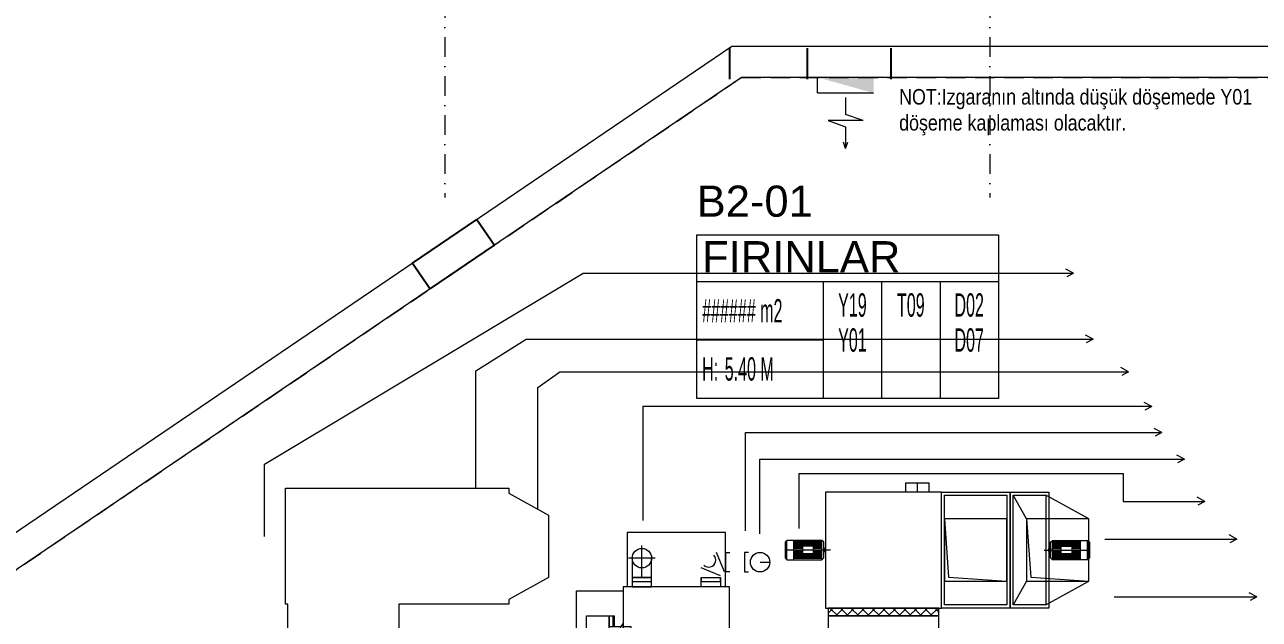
# Model space of a CAD drawing. Header units: metres. Extents: x -13621 to 152406, y -16073 to 22221.
# Drawn here: x 1061 to 2646, y 8088 to 8852 of the extents above; entities that cross this region are included whole.
import ezdxf
from ezdxf.enums import TextEntityAlignment as Align

# ---------------------------------------------------------------- set-up
doc = ezdxf.new("R2010")
doc.units = ezdxf.units.M
doc.header["$LTSCALE"] = 100
doc.header["$MEASUREMENT"] = 0
for name, pattern in [('DASHDOT2', [0.5, 0.25, -0.125, 0, -0.125]), ('DOT2', [0.125, 0, -0.125]), ('HIDDEN', [0.375, 0.25, -0.125]), ('MITTE0050', [25.4, 15.875, -3.175, 3.175, -3.175])]:
    doc.linetypes.add(name, pattern=pattern)
doc.layers.get('0').update_dxf_attribs({"color": 9, "lineweight": 9})
for name, color, linetype, lineweight in [('01', 9, 'Continuous', 9), ('06D', 9, 'Continuous', 9), ('20', 9, 'DOT2', 9), ('21', 9, 'Continuous', 9), ('21_mahal200', 9, 'Continuous', 9), ('24', 9, 'DASHDOT2', 9), ('32-ekipman', 9, 'Continuous', 9)]:
    doc.layers.add(name, color=color, linetype=linetype, lineweight=lineweight)
doc.styles.add('Arial', font='arial.ttf', dxfattribs={"height": 2.5})
doc.styles.add('MuuM_TEXT-STANDART', font='ARIALN.TTF')

# ---------------------------------------------------------------- blocks, each defined once
blk = doc.blocks.new('p-akslar_yeni')
at = {"layer": '24'}
for points in [[(8015, 2315.1), (8015, 55)], [(8715, 2315.1), (8715, 55)]]:
    blk.add_lwpolyline(points, dxfattribs=at)
blk = doc.blocks.new('2.bod.sitatik')
at = {"layer": '01', "linetype": 'Continuous', "lineweight": -3}
for p, q in [((1965.6, 192), (1965.6, 152)), ((2065.6, 192), (2065.6, 152)), ((2173.2, 192), (2173.2, 152)), ((1558.7, -84.2), (1641.4, -28)), ((1641.4, -28), (1663.9, -61.1)), ((1581.2, -117.3), (1663.9, -61.1)), ((1558.7, -84.2), (1581.2, -117.3))]:
    blk.add_line(p, q, dxfattribs=at)
at = {"layer": '01'}
for points in [[(6612.7, -2131.8), (4752.4, -1474.9), (3694.6, -1194.2), (2863.6, 154.4), (1981.2, 154.4), (1695, -40), (1695, -40), (60, -1150.3), (40, -1163.9), (40, -1188.2), (40, -1370), (40, -1370), (40, -1430), (40, -1430), (40, -1850)], [(0, -2945), (0, -1142.7), (1968.9, 194.4), (2885.9, 194.4), (3720.3, -1159.7), (4764.2, -1436.6), (6627.6, -2094.7)]]:
    blk.add_lwpolyline(points, dxfattribs=at)
blk = doc.blocks.new('FDG')
h = blk.add_hatch()
h.set_pattern_fill('ANSI37', color=256, scale=3, angle=180, style=0)
h.set_pattern_definition([(225, (179129.465, -8873.869), (6.73519, -6.73519), []), (315, (179129.465, -8873.869), (6.73519, 6.73519), [])])
h.paths.add_polyline_path([(178485.5, -9290.3), (178355.5, -9290.3), (178355.5, -9300.3), (178485.5, -9300.3)])
for p, q in [((178483.7, -9107.3), (178357.2, -9107.3)), ((178357.2, -9107.3), (178357.2, -9177.3)), ((178483.7, -9177.3), (178483.7, -9107.3)), ((178376.2, -9165.3), (178376.2, -9124)), ((178482.4, -9157.9), (178472, -9132.9)), ((178484, -9157.9), (178484, -9132.9)), ((178484, -9132.9), (178489, -9132.9)), ((178513, -9132.9), (178508, -9132.9)), ((178508, -9132.9), (178508, -9157.9)), ((178393.3, -9140.3), (178359.1, -9140.3)), ((178528, -9145.4), (178540.5, -9145.4)), ((178477.2, -9163), (178452.2, -9152.7)), ((178489, -9157.9), (178484, -9157.9)), ((178508, -9157.9), (178513, -9157.9)), ((178352.2, -9177.3), (178352.2, -9290.3)), ((178488.7, -9177.3), (178352.2, -9177.3)), ((178452.2, -9165.3), (178452.2, -9170.3)), ((178452.2, -9170.3), (178477.2, -9170.3)), ((178477.2, -9170.3), (178477.2, -9165.3)), ((178488.7, -9290.3), (178488.7, -9177.3)), ((178292.2, -9285.3), (178292.2, -9182.3)), ((178292.2, -9182.3), (178352.2, -9182.3)), ((178305.2, -9214.6), (178341.2, -9214.6)), ((178305.2, -9242.9), (178305.2, -9214.6)), ((178333.7, -9214.6), (178333.7, -9242.9)), ((178333.7, -9225.8), (178333.7, -9233.8)), ((178333.7, -9228.3), (178349.3, -9228.3)), ((178334.6, -9228.3), (178334.6, -9214.6)), ((178339.2, -9228.3), (178339.2, -9214.6)), ((178341.2, -9228.3), (178341.2, -9214.6)), ((178352.2, -9223.8), (178349.3, -9228.3)), ((178349.3, -9239.3), (178349.3, -9228.3)), ((178352.2, -9243.8), (178352.2, -9223.8)), ((178352.2, -9228.3), (178362.5, -9228.3)), ((178362.5, -9239.3), (178362.5, -9228.3)), ((178341.2, -9242.9), (178305.2, -9242.9)), ((178367.5, -9233.8), (178328.7, -9233.8)), ((178333.7, -9239.3), (178349.3, -9239.3)), ((178334.6, -9242.9), (178334.6, -9239.3)), ((178339.2, -9242.9), (178339.2, -9239.3)), ((178341.2, -9242.9), (178341.2, -9239.3)), ((178352.2, -9243.8), (178349.3, -9239.3)), ((178352.2, -9239.3), (178362.5, -9239.3)), ((178525.7, -9283.4), (178525.7, -9249.1)), ((178500.7, -9266.3), (178542, -9266.3)), ((178352.2, -9285.3), (178292.2, -9285.3)), ((178352.2, -9290.3), (178488.7, -9290.3)), ((178355.5, -9300.3), (178355.5, -9326.9)), ((178485.5, -9300.3), (178485.5, -9326.9))]:
    blk.add_line(p, q)
for points in [[(178363.7, -9140.3), (178363.7, -9165.3), (178388.7, -9165.3), (178388.7, -9140.3)], [(178363.7, -9165.3), (178363.7, -9170.3), (178388.7, -9170.3), (178388.7, -9165.3)], [(178500.7, -9253.8), (178495.7, -9253.8), (178495.7, -9278.8), (178500.7, -9278.8)], [(178525.7, -9253.8), (178500.7, -9253.8), (178500.7, -9278.8), (178525.7, -9278.8)]]:
    blk.add_lwpolyline(points)
for points in [[(178388.7, -9177.3), (178388.7, -9165.3), (178363.7, -9165.3), (178363.7, -9177.3)], [(178477.2, -9165.3), (178477.2, -9177.3), (178452.2, -9177.3), (178452.2, -9165.3)], [(178488.7, -9278.8), (178500.7, -9278.8), (178500.7, -9253.8), (178488.7, -9253.8)], [(178485.5, -9290.3), (178355.5, -9290.3), (178355.5, -9300.3), (178485.5, -9300.3)]]:
    blk.add_lwpolyline(points, close=True)
for centre in [(178376.2, -9140.3), (178528, -9145.4), (178525.7, -9266.3)]:
    blk.add_circle(centre, 12.5)
blk.add_arc((178462.1, -9142.8), 9, 225, 45)
blk = doc.blocks.new('p-bnk')
h = blk.add_hatch()
h.set_pattern_fill('ANSI37', color=256, scale=3, angle=-180, style=0)
h.set_pattern_definition([(225, (783.508, 267.3965), (6.73519, -6.73519), []), (315, (783.508, 267.3965), (6.73519, 6.73519), [])])
h.paths.add_polyline_path([(145.75, -159), (145.75, -149), (3.25, -149), (3.25, -159)])
for p, q in [((103, 0), (103, 12)), ((103, 12), (133, 12)), ((133, 0), (133, 12)), ((237, 0), (287, 0)), ((287, 0), (287, -6.22)), ((241, -145), (241, -4)), ((241, -4), (283, -4)), ((-49.5, -87), (-49.5, -62)), ((-40.5, -87), (-40.5, -62)), ((-4.5, -87), (-4.5, -62)), ((291.5, -87), (291.5, -62)), ((327.5, -87), (327.5, -62)), ((336.5, -87), (336.5, -62)), ((-4.5, -63.5), (-40.5, -63.5)), ((-4.5, -65), (-40.5, -65)), ((-4.5, -66.5), (-40.5, -66.5)), ((-4.5, -68), (-40.5, -68)), ((-4.5, -69.5), (-40.5, -69.5)), ((-29.5, -71), (-40.5, -71)), ((-29.5, -72.5), (-40.5, -72.5)), ((-29.5, -76.5), (-40.5, -76.5)), ((-29.5, -78), (-40.5, -78)), ((-4.5, -71), (-15.5, -71)), ((-4.5, -72.5), (-15.5, -72.5)), ((-4.5, -76.5), (-15.5, -76.5)), ((-4.5, -78), (-15.5, -78)), ((291.5, -63.5), (327.5, -63.5)), ((291.5, -65), (327.5, -65)), ((291.5, -66.5), (327.5, -66.5)), ((291.5, -68), (327.5, -68)), ((291.5, -69.5), (327.5, -69.5)), ((291.5, -71), (302.5, -71)), ((291.5, -72.5), (302.5, -72.5)), ((291.5, -76.5), (302.5, -76.5)), ((291.5, -78), (302.5, -78)), ((316.5, -71), (327.5, -71)), ((316.5, -72.5), (327.5, -72.5)), ((316.5, -76.5), (327.5, -76.5)), ((316.5, -78), (327.5, -78)), ((-4.5, -79.5), (-40.5, -79.5)), ((-4.5, -81), (-40.5, -81)), ((-4.5, -82.5), (-40.5, -82.5)), ((-4.5, -84), (-40.5, -84)), ((-4.5, -85.5), (-40.5, -85.5)), ((291.5, -79.5), (327.5, -79.5)), ((291.5, -81), (327.5, -81)), ((291.5, -82.5), (327.5, -82.5)), ((291.5, -84), (327.5, -84)), ((291.5, -85.5), (327.5, -85.5)), ((287, -149), (237, -149)), ((283, -145), (241, -145)), ((287, -142.78), (287, -149))]:
    blk.add_line(p, q)
at = {"linetype": 'MITTE0050'}
for p, q in [((118, 0), (118, 12)), ((6.34, -74.5), (-52, -74.5)), ((280.66, -74.5), (339, -74.5))]:
    blk.add_line(p, q, dxfattribs=at)
for points in [[(0, -149), (149, -149), (149, 0), (0, 0)], [(237, -149), (149, -149), (149, 0), (237, 0)], [(287, -149), (237, -149), (237, 0), (287, 0)], [(233, -145), (153, -145), (153, -4), (233, -4)], [(283, -145), (241, -145), (241, -4), (283, -4)], [(233, -34.5), (153, -34.5), (153, -114.5), (233, -114.5)], [(338, -34.5), (258, -34.5), (258, -114.5), (338, -114.5)], [(-15.5, -69.5), (-29.5, -69.5), (-29.5, -79.5), (-15.5, -79.5)], [(0, -72.5), (-2, -72.5), (-2, -76.5), (0, -76.5)], [(287, -72.5), (289, -72.5), (289, -76.5), (287, -76.5)], [(302.5, -69.5), (316.5, -69.5), (316.5, -79.5), (302.5, -79.5)], [(145.75, -149), (3.25, -149), (3.25, -159), (145.75, -159)]]:
    blk.add_lwpolyline(points, close=True)
for points in [[(258, -34.5), (241, -4)], [(338, -34.5), (283, -4)], [(153, -34.5), (157.9, -109.22), (233, -114.5)], [(258, -34.5), (263.51, -109.22), (338, -114.5)], [(-40.5, -87), (-4.5, -87), (-2, -84.5), (-2, -64.5), (-4.5, -62), (-49.5, -62), (-52, -64.5), (-52, -84.5), (-49.5, -87), (-40.5, -87)], [(327.5, -87), (291.5, -87), (289, -84.5), (289, -64.5), (291.5, -62), (336.5, -62), (339, -64.5), (339, -84.5), (336.5, -87), (327.5, -87)], [(258, -114.5), (241, -145)], [(283, -145), (338, -114.5)]]:
    blk.add_lwpolyline(points)
at = {"lineweight": 0}
blk.add_lwpolyline([(3.25, -159), (3.25, -276.5), (145.75, -276.5), (145.75, -159)], close=True, dxfattribs=at)
blk = doc.blocks.new('YD-72-20')
at = {"linetype": 'Continuous'}
for p, q in [((0, 0.714), (-0.028, 0.634)), ((0, 0.714), (0.028, 0.634)), ((0, 0.434), (0, 0.714)), ((-0.225, 0.355), (0.225, 0.355)), ((-0.225, 0.355), (0, 0.276)), ((0.225, 0.355), (0, 0.434)), ((0, 0.058), (0, 0.276)), ((0.36, 0), (-0.36, 0)), ((0.36, 0), (0.36, -0.2))]:
    blk.add_line(p, q, dxfattribs=at)
blk.add_solid([(0.36, -0.2), (-0.36, 0), (-0.36, -0.2)])
blk = doc.blocks.new('A$C29B32992')
at = {"xscale": 100, "yscale": 100, "zscale": 100, "rotation": 180}
blk.add_blockref('YD-72-20', (2114.8, -2125.7), dxfattribs=at)
blk = doc.blocks.new('0_roomno2')
blk.add_lwpolyline([(19.375, -10.5), (0, -10.5), (0, 0), (19.375, 0)], close=True)
for points in [[(0, -3), (19.375, -3)], [(8.125, -3), (8.125, -10.5)], [(11.875, -3), (11.875, -10.5)], [(15.625, -3), (15.625, -10.5)], [(0, -6.75), (8.125, -6.75)]]:
    blk.add_lwpolyline(points)
at = {"style": 'MuuM_TEXT-STANDART', "width": 0.6}
blk.add_text('H:', height=1.5, dxfattribs=at).set_placement((0.35, -8.608), align=Align.MIDDLE_LEFT)
at = {"style": 'Arial'}
blk.add_attdef('ODANO', (0, 1.17), '', height=2, dxfattribs=at)
blk.add_attdef('MEKANADI', text='', height=2, dxfattribs=at).set_placement((0.35, -3), align=Align.BOTTOM_LEFT)
at = {"style": 'MuuM_TEXT-STANDART', "width": 0.6}
for tag, p in [('YER01', (10, -4.5)), ('TAVAN01', (13.75, -4.5)), ('DUVAR01', (17.5, -4.5)), ('YER02', (10, -6.75)), ('TAVAN02', (13.75, -6.75)), ('DUVAR02', (17.5, -6.75)), ('YER03', (10, -9)), ('TAVAN03', (13.75, -9)), ('DUVAR03', (17.5, -9))]:
    blk.add_attdef(tag, text='', height=1.5, dxfattribs=at).set_placement(p, align=Align.MIDDLE_CENTER)
for tag, p in [('M2', (0.35, -4.875)), ('TEMIZTAVANYUKSEKLIGI', (1.8, -8.608))]:
    blk.add_attdef(tag, text='', height=1.5, dxfattribs=at).set_placement(p, align=Align.MIDDLE_LEFT)
blk = doc.blocks.new('2.bod.Mimari')
at = {"layer": '06D'}
for p, q in [((1639.84, -373.5), (1639.84, -222.49)), ((2448.04, -438.77), (2617.36, -438.77)), ((2459.76, -513.13), (2643.14, -513.13))]:
    blk.add_line(p, q, dxfattribs=at)
for points in [[(2407.63, -97.22), (2397.76, -91.8)], [(1368.38, -435.5), (1368.38, -342.58), (1777.73, -97.21), (2407.11, -97.21)], [(2407.63, -97.22), (2398.87, -101.9)], [(1639.84, -222.49), (1704.74, -182.03), (2432.67, -182.03)], [(2432.67, -182.03), (2422.81, -176.61)], [(2432.67, -182.03), (2423.91, -186.71)], [(2478.24, -223.77), (2468.38, -218.35)], [(1719.45, -400.27), (1719.45, -243.98), (1748.05, -223.77), (2478.24, -223.77)], [(2478.24, -223.77), (2469.48, -228.45)], [(2508.18, -268.6), (1854.28, -268.6), (1854.28, -414.89)], [(2508.18, -268.6), (2498.32, -263.17)], [(2508.18, -268.6), (2499.42, -273.28)], [(2521.19, -302.08), (2511.33, -296.65)], [(1986.45, -428.19), (1986.33, -302.08), (2521.19, -302.08)], [(2521.19, -302.08), (2512.43, -306.76)], [(2550.07, -336.29), (2540.21, -330.87)], [(2004.6, -432.08), (2004.6, -336.29), (2550.07, -336.29)], [(2550.07, -336.29), (2541.31, -340.97)], [(2055.21, -425.07), (2055.21, -354.62), (2471.39, -354.62), (2471.39, -390.57), (2576.12, -390.57)], [(2576.12, -390.57), (2566.26, -385.15)], [(2576.12, -390.57), (2567.36, -395.25)], [(2617.36, -438.77), (2607.5, -433.35)], [(2617.36, -438.77), (2608.6, -443.45)], [(2643.14, -513.13), (2633.28, -507.71)], [(2643.14, -513.13), (2634.38, -517.81)]]:
    blk.add_lwpolyline(points, dxfattribs=at)
blk.add_lwpolyline([(1398.63, -575), (1398.63, -522.5), (1395.38, -522.5), (1395.38, -373.5), (1682.38, -373.5), (1682.38, -379.72), (1733.38, -408), (1733.38, -488), (1682.38, -516.28), (1682.38, -522.5), (1541.13, -522.5), (1541.13, -575)], close=True, dxfattribs=at)
at = {"layer": '20', "color": 251, "linetype": 'HIDDEN'}
blk.add_lwpolyline([(1981.24, 154.38), (2863.59, 154.38), (3303.26, -559.16), (2877.58, -821.46), (2735, -821.46), (2735, -1440), (2735, -1440), (2340, -1440), (2340, -1360), (2260, -1360), (2260, -1440), (1640, -1440), (1640, -1360), (1560, -1360), (1560, -1440), (940, -1440), (940, -1360), (860, -1360), (860, -1440), (440, -1440), (440, -892.23)], close=True, dxfattribs=at)
at = {"layer": '06D'}
for name, p in [('p-bnk', (2089.09, -378.5)), ('FDG', (-176522.94, 8676.93))]:
    blk.add_blockref(name, p, dxfattribs=at)
at = {"layer": '21_mahal200'}
ref = blk.add_blockref('0_roomno2', (1923.67, -48.02), dxfattribs=dict(at, xscale=20, yscale=20, zscale=20))
ref.add_attrib('ODANO', 'B2-01', (1923.67, -24.62), dxfattribs={"layer": '0', "height": 40, "style": 'Arial'})
ref.add_attrib('MEKANADI', 'FIRINLAR', dxfattribs={"layer": '0', "height": 40, "style": 'Arial'}).set_placement((1930.67, -108.02), align=Align.BOTTOM_LEFT)
ref.add_attrib('M2', '###### m2', dxfattribs={"layer": '0', "height": 30, "style": 'MuuM_TEXT-STANDART', "width": 0.6}).set_placement((1930.67, -145.52), align=Align.MIDDLE_LEFT)
ref.add_attrib('TEMIZTAVANYUKSEKLIGI', '5.40 M', dxfattribs={"layer": '0', "height": 30, "style": 'MuuM_TEXT-STANDART', "width": 0.6}).set_placement((1959.67, -220.18), align=Align.MIDDLE_LEFT)
ref.add_attrib('YER01', 'Y19', dxfattribs={"layer": '0', "height": 30, "style": 'MuuM_TEXT-STANDART', "width": 0.6}).set_placement((2123.67, -138.02), align=Align.MIDDLE_CENTER)
ref.add_attrib('TAVAN01', 'T09', dxfattribs={"layer": '0', "height": 30, "style": 'MuuM_TEXT-STANDART', "width": 0.6}).set_placement((2198.67, -138.02), align=Align.MIDDLE_CENTER)
ref.add_attrib('DUVAR01', 'D02', dxfattribs={"layer": '0', "height": 30, "style": 'MuuM_TEXT-STANDART', "width": 0.6}).set_placement((2273.67, -138.02), align=Align.MIDDLE_CENTER)
ref.add_attrib('YER02', 'Y01', dxfattribs={"layer": '0', "height": 30, "style": 'MuuM_TEXT-STANDART', "width": 0.6}).set_placement((2123.67, -183.02), align=Align.MIDDLE_CENTER)
ref.add_attrib('DUVAR02', 'D07', dxfattribs={"layer": '0', "height": 30, "style": 'MuuM_TEXT-STANDART', "width": 0.6}).set_placement((2273.67, -183.02), align=Align.MIDDLE_CENTER)
at = {"layer": '32-ekipman'}
blk.add_blockref('A$C29B32992', (0, 2260.12), dxfattribs=at)
at = {"layer": '21', "insert": (2183.65, 139.49), "char_height": 20, "width": 483.1245, "attachment_point": 1, "style": 'MuuM_TEXT-STANDART'}
blk.add_mtext('NOT:Izgaranın altında düşük döşemede Y01 döşeme kaplaması olacaktır.', dxfattribs=at)

msp = doc.modelspace()

# ---------------------------------------------------------------- block references
for name in ['2.bod.sitatik', '2.bod.Mimari']:
    msp.add_blockref(name, (0, 8630))
at = {"layer": '24'}
msp.add_blockref('p-akslar_yeni', (-6415, 8575), dxfattribs=at)

doc.saveas('drawing.dxf')
